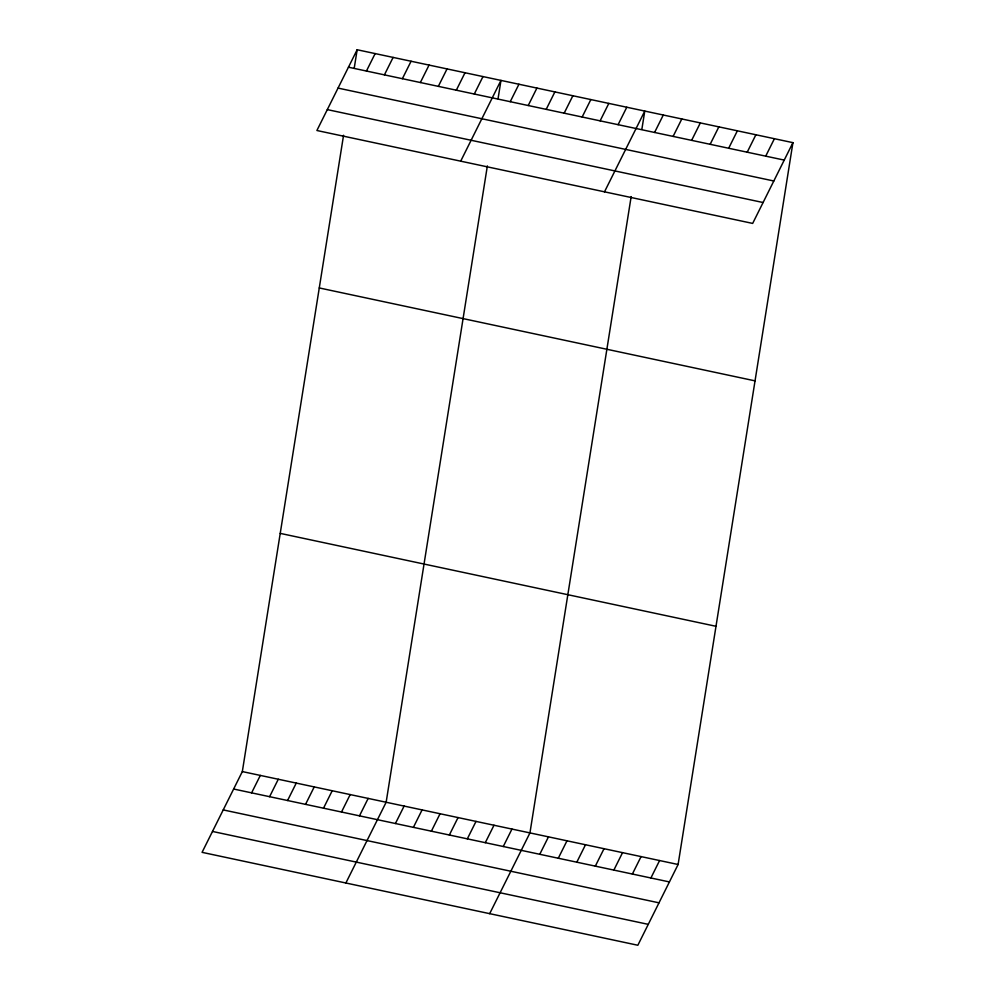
<?xml version="1.0" encoding="UTF-8"?>
<svg xmlns="http://www.w3.org/2000/svg" width="995" height="995" viewBox="0 0 995 995"><rect width="100%" height="100%" fill="white"/><g stroke="black" fill="none" stroke-linecap="round" stroke-linejoin="round"><path stroke-width="1.49" d="M792.928 142.658L752.668 223.415L316.895 130.507L357.155 49.75L792.928 142.658L678.105 864.493L637.845 945.25L202.072 852.342L242.332 771.585L343.561 135.258M354.245 68.07L357.155 49.75M487.363 165.916L386.147 802.244L345.874 883M498.047 98.729L500.97 80.408L460.697 161.165M631.166 196.575L529.949 832.902L489.677 913.659M641.85 129.387L644.772 111.067L604.5 191.824M366.434 71.031L375.14 53.581M384.418 74.861L393.112 57.411M402.39 78.692L411.084 61.242M420.363 82.523L429.056 65.085M438.335 86.354L447.041 68.916M456.319 90.184L465.013 72.747M474.292 94.027L482.985 76.578M510.236 101.689L518.942 84.239M528.221 105.52L536.914 88.07M546.193 109.35L554.887 91.901M564.165 113.181L572.871 95.744M582.15 117.012L590.843 99.575M251.611 792.853L260.317 775.416M600.122 120.843L608.816 103.405M269.595 796.696L278.289 779.247M618.094 124.686L626.788 107.236M287.567 800.527L296.261 783.077M305.54 804.358L314.233 786.908M654.586 132.459L663.292 115.022M323.512 808.189L332.218 790.739M673.105 136.415L681.811 118.965M341.496 812.019L350.19 794.582M691.625 140.357L700.331 122.92M359.469 815.85L368.162 798.413M710.144 144.312L718.85 126.862M728.676 148.255L737.37 130.805M395.413 823.524L404.119 806.074M747.195 152.21L755.889 134.76M413.398 827.355L422.091 809.905M765.715 156.153L774.408 138.703M431.37 831.186L440.064 813.736M449.342 835.016L458.048 817.567M467.327 838.847L476.02 821.397M485.299 842.678L493.993 825.241M503.271 846.509L511.965 829.071M539.763 854.295L548.469 836.845M558.282 858.237L566.988 840.8M576.801 862.192L585.508 844.743M595.321 866.135L604.027 848.698M613.853 870.09L622.547 852.64M632.372 874.033L641.066 856.596M650.892 877.988L659.586 860.538M348.461 67.2L784.234 160.095M338.051 88.095L773.811 180.99M327.318 109.612L763.078 202.52M319.271 287.953L755.031 380.861M280.229 533.382L716.002 626.29M242.332 771.585L678.105 864.493M233.638 789.023L669.411 881.931M223.228 809.918L658.989 902.826M212.495 831.447L648.255 924.355"/></g></svg>
